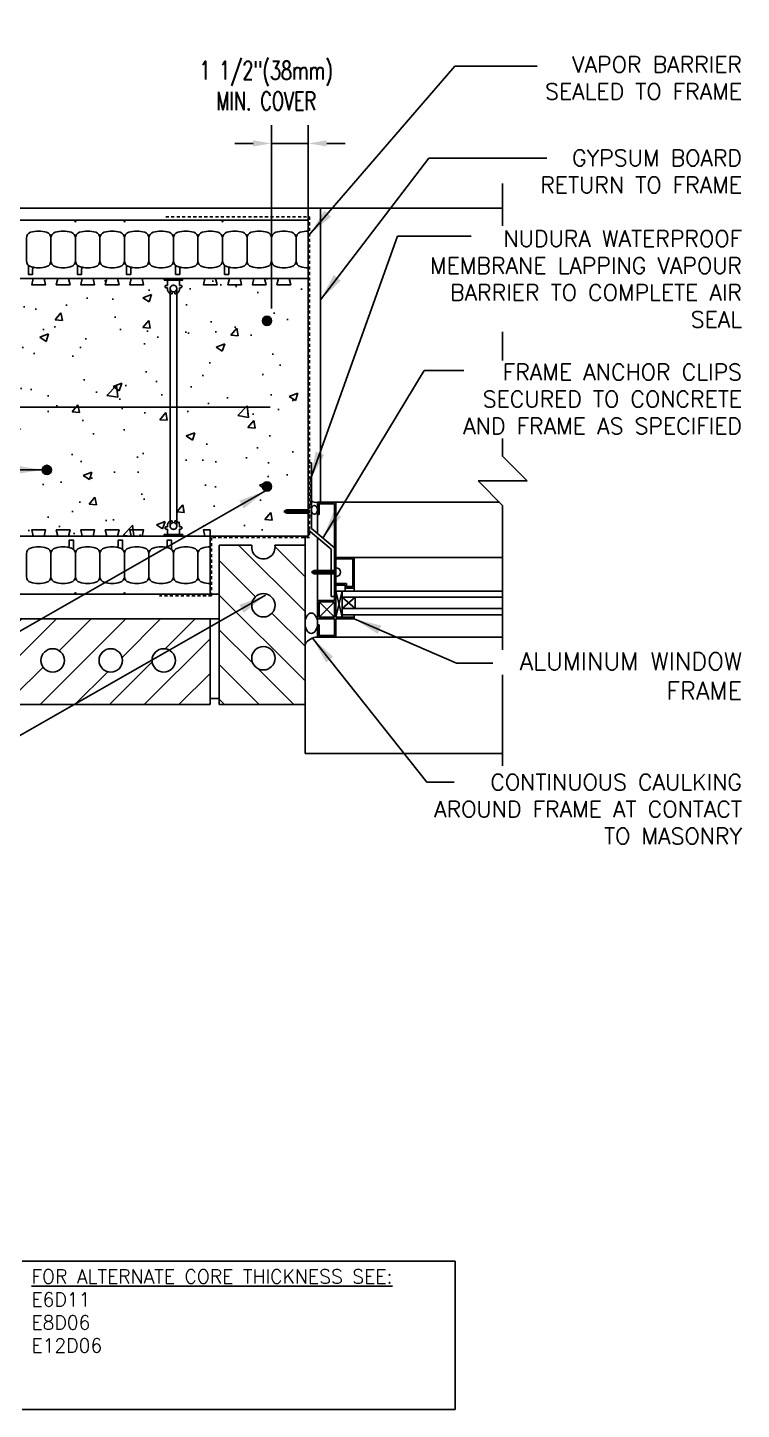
# Model space of a CAD drawing. Header units: inches. Extents: x 2870.9 to 2928.1, y 416 to 472.3.
# Drawn here: x 2899 to 2928.1, y 416 to 472.3 of the extents above; entities that cross this region are included whole.
import ezdxf

# ---------------------------------------------------------------- set-up
doc = ezdxf.new("R2010")
doc.units = ezdxf.units.IN
doc.header["$LTSCALE"] = 0.5
doc.header["$MEASUREMENT"] = 0
doc.linetypes.add('DASHED2', pattern=[0.375, 0.25, -0.125])
doc.layers.get('0').update_dxf_attribs({"linetype": 'CONTINUOUS'})
doc.layers.get('Defpoints').update_dxf_attribs({"linetype": 'CONTINUOUS'})
for name, color, linetype in [('HATCH', 12, 'CONTINUOUS'), ('LINE18', 9, 'CONTINUOUS'), ('line25', 2, 'CONTINUOUS'), ('LINE50', 5, 'CONTINUOUS'), ('LINE65', 3, 'CONTINUOUS'), ('LINE9', 9, 'CONTINUOUS'), ('TEXT', 4, 'CONTINUOUS')]:
    doc.layers.add(name, color=color, linetype=linetype)
doc.styles.add('DIM', font='romans.shx', dxfattribs={"width": 0.7})
doc.styles.get("Standard").update_dxf_attribs({"font": 'romans.shx'})
doc.dimstyles.new('ext_12', dxfattribs={"dimscale": 12, "dimtxt": 0.09375, "dimasz": 0.09375, "dimexe": 0.09375, "dimexo": 0.0625, "dimgap": 0.0625, "dimtad": 1, "dimdec": 1, "dimzin": 3, "dimdsep": 46, "dimlunit": 4, "dimtxsty": 'DIM', "dimcen": 0.09, "dimdle": 0.09375, "dimclrt": 4, "dimadec": 0, "dimazin": 0, "dimtfac": 1, "dimtdec": 1, "dimtmove": 2, "dimatfit": 3, "dimfxl": 0, "dimfrac": 2, "dimtolj": 1, "dimtzin": 0, "dimarcsym": 0})
doc.dimstyles.new('ext_8', dxfattribs={"dimscale": 8, "dimtxt": 0.09375, "dimasz": 0.09375, "dimexe": 0.09375, "dimexo": 0.0625, "dimgap": 0.0625, "dimtad": 1, "dimdec": 6, "dimzin": 3, "dimdsep": 46, "dimlunit": 4, "dimtxsty": 'DIM', "dimcen": 0.09, "dimdle": 0.09375, "dimclrt": 4, "dimadec": 0, "dimazin": 0, "dimtfac": 1, "dimtdec": 6, "dimtmove": 2, "dimatfit": 3, "dimfxl": 0, "dimfrac": 2, "dimtolj": 1, "dimtzin": 0, "dimarcsym": 0})

# ---------------------------------------------------------------- blocks, each defined once
blk = doc.blocks.new('Connector')
blk.add_point((0.271, 0))
at = {"layer": 'LINE9'}
for p, q in [((0, 0.375), (0, -0.375)), ((0.062, -0.375), (0.062, 0.375)), ((0.281, 0.25), (0.062, 0.25))]:
    blk.add_line(p, q, dxfattribs=at)
for points, weights in [([(0.007, 0.375), (0.004, 0.375), (0, 0.375)], [1, 0.972587069138, 0.950305488115]), ([(0.327, 0.343), (0.308, 0.343), (0.281, 0.317), (0.281, 0.297)], [1, 0.85355339, 0.85355339, 1]), ([(0.328, 0.343), (0.327, 0.343), (0.327, 0.343)], [1, 0.70710678, 1]), ([(0.375, 0.297), (0.375, 0.317), (0.348, 0.343), (0.329, 0.343)], [1, 0.85355339, 0.85355339, 1]), ([(0.406, 0.25), (0.546, 0.25), (0.619, 0.131)], [0.958404415409, 0.794674173519, 0.864651571113]), ([(0.619, 0.052), (0.612, 0.049), (0.604, 0.049)], [0.83615024178, 0.892081430621, 1]), ([(0, -0.375), (0.004, -0.375), (0.007, -0.375)], [0.950305488115, 0.972587069138, 1]), ([(0.281, -0.297), (0.281, -0.317), (0.308, -0.343), (0.327, -0.343)], [1, 0.85355339, 0.85355339, 1]), ([(0.327, -0.343), (0.281, -0.343), (0.281, -0.297)], [1, 0.70710678, 1]), ([(0.329, -0.343), (0.348, -0.343), (0.375, -0.317), (0.375, -0.297)], [1, 0.85355339, 0.85355339, 1]), ([(0.375, -0.297), (0.375, -0.343), (0.329, -0.343)], [1, 0.70710678, 1]), ([(0.619, -0.131), (0.546, -0.25), (0.406, -0.25)], [0.864651574428, 0.794674169686, 0.958404415195]), ([(0.604, -0.049), (0.612, -0.049), (0.619, -0.052)], [1, 0.89208144177, 0.836150253337])]:
    blk.add_rational_spline(points, weights, degree=2, dxfattribs=at)
for points, degree in [([(0, 0.375), (0.002, 0.375), (0.005, 0.375), (0.007, 0.375)], 3), ([(0.007, 0.375), (0.021, 0.375), (0.051, 0.375), (0.062, 0.375), (0.062, 0.375)], 3), ([(0.281, 0.25), (0.281, 0.297)], 1), ([(0.327, 0.343), (0.327, 0.343), (0.328, 0.343), (0.328, 0.343)], 3), ([(0.328, 0.343), (0.329, 0.343), (0.329, 0.343), (0.329, 0.343)], 3), ([(0.375, 0.25), (0.375, 0.297)], 1), ([(0.406, 0.25), (0.375, 0.25)], 1), ([(0.604, 0.049), (0.532, 0.049)], 1), ([(0.604, 0.049), (0.609, 0.049), (0.614, 0.05), (0.619, 0.052)], 3), ([(0.619, 0.131), (0.619, 0.052)], 1), ([(0.007, -0.375), (0.005, -0.375), (0.002, -0.375), (0, -0.375)], 3), ([(0.062, -0.375), (0.062, -0.375), (0.051, -0.375), (0.021, -0.375), (0.007, -0.375)], 3), ([(0.062, -0.25), (0.281, -0.25)], 1), ([(0.281, -0.297), (0.281, -0.25)], 1), ([(0.281, -0.25), (0.281, -0.297)], 1), ([(0.328, -0.343), (0.328, -0.343), (0.327, -0.343), (0.327, -0.343)], 3), ([(0.329, -0.343), (0.329, -0.343), (0.329, -0.343), (0.328, -0.343)], 3), ([(0.375, -0.25), (0.375, -0.297)], 1), ([(0.375, -0.297), (0.375, -0.25)], 1), ([(0.406, -0.25), (0.375, -0.25)], 1), ([(0.532, -0.049), (0.604, -0.049)], 1), ([(0.604, -0.049), (0.58, -0.049), (0.556, -0.049), (0.532, -0.049)], 3), ([(0.619, -0.052), (0.614, -0.05), (0.609, -0.049), (0.604, -0.049)], 3), ([(0.619, -0.052), (0.619, -0.131)], 1)]:
    blk.add_open_spline(points, degree=degree, dxfattribs=at)
for points, weights, knots in [([(0.062, 0.375), (0.062, 0.375), (0.046, 0.375), (0.03, 0.375), (0.007, 0.375)], [0.868718858569, 0.861102746415, 1, 0.861102734288, 0.868718859898], [0, 0, 0, 0.5, 0.5, 1, 1, 1]), ([(0.532, 0.049), (0.472, 0.203), (0.333, 0.113), (0.157, 0), (0.333, -0.113), (0.472, -0.203), (0.532, -0.049)], [0.899508922286, 0.599718215298, 1, 0.54226024, 1, 0.599718224335, 0.899508908749], [0, 0, 0, 0.318112, 0.318112, 0.681888, 0.681888, 1, 1, 1]), ([(0.007, -0.375), (0.03, -0.375), (0.046, -0.375), (0.062, -0.375), (0.062, -0.375)], [0.868718859319, 0.861102739573, 1, 0.861102742958, 0.868718858948], [0, 0, 0, 0.5, 0.5, 1, 1, 1])]:
    blk.add_rational_spline(points, weights, degree=2, knots=knots, dxfattribs=at)
for points in [[(0.406, 0.25), (0.406, 0.25), (0.406, 0.25), (0.406, 0.25), (0.406, 0.25), (0.406, 0.25), (0.406, 0.25)], [(0.406, 0.25), (0.406, 0.25), (0.406, 0.25), (0.406, 0.25), (0.406, 0.25), (0.406, 0.25), (0.406, 0.25)], [(0.406, 0.25), (0.406, 0.25), (0.406, 0.25), (0.406, 0.25), (0.406, 0.25), (0.406, 0.25), (0.406, 0.25)], [(0.406, 0.25), (0.406, 0.25), (0.406, 0.25), (0.406, 0.25), (0.406, 0.25), (0.406, 0.25), (0.406, 0.25)], [(0.406, 0.25), (0.406, 0.25), (0.406, 0.25), (0.406, 0.25), (0.406, 0.25), (0.406, 0.25), (0.406, 0.25)], [(0.406, 0.25), (0.406, 0.25), (0.406, 0.25), (0.406, 0.25), (0.406, 0.25), (0.406, 0.25), (0.406, 0.25)], [(0.406, 0.25), (0.406, 0.25), (0.406, 0.25), (0.406, 0.25), (0.406, 0.25), (0.406, 0.25), (0.406, 0.25)], [(0.406, 0.25), (0.406, 0.25), (0.406, 0.25), (0.406, 0.25), (0.406, 0.25), (0.406, 0.25), (0.406, 0.25)], [(0.406, 0.25), (0.406, 0.25), (0.406, 0.25), (0.406, 0.25), (0.406, 0.25), (0.406, 0.25), (0.406, 0.25)], [(0.406, 0.25), (0.406, 0.25), (0.406, 0.25), (0.406, 0.25), (0.406, 0.25), (0.406, 0.25), (0.406, 0.25)], [(0.406, 0.25), (0.406, 0.25), (0.406, 0.25), (0.406, 0.25), (0.406, 0.25), (0.406, 0.25), (0.406, 0.25)], [(0.406, 0.25), (0.406, 0.25), (0.406, 0.25), (0.406, 0.25), (0.406, 0.25), (0.406, 0.25), (0.406, 0.25)], [(0.406, 0.25), (0.406, 0.25), (0.406, 0.25), (0.406, 0.25), (0.406, 0.25), (0.406, 0.25), (0.406, 0.25)], [(0.406, 0.25), (0.406, 0.25), (0.406, 0.25), (0.406, 0.25), (0.406, 0.25), (0.406, 0.25), (0.406, 0.25)], [(0.406, 0.25), (0.406, 0.25), (0.406, 0.25), (0.406, 0.25), (0.406, 0.25), (0.406, 0.25), (0.406, 0.25)], [(0.406, 0.25), (0.406, 0.25), (0.406, 0.25), (0.406, 0.25), (0.406, 0.25), (0.406, 0.25), (0.406, 0.25)], [(0.406, 0.25), (0.406, 0.25), (0.406, 0.25), (0.406, 0.25), (0.406, 0.25), (0.406, 0.25), (0.406, 0.25)], [(0.406, 0.25), (0.406, 0.25), (0.406, 0.25), (0.406, 0.25), (0.406, 0.25), (0.406, 0.25), (0.406, 0.25)], [(0.406, 0.25), (0.406, 0.25), (0.406, 0.25), (0.406, 0.25), (0.406, 0.25), (0.406, 0.25), (0.406, 0.25)], [(0.406, 0.25), (0.406, 0.25), (0.406, 0.25), (0.406, 0.25), (0.406, 0.25), (0.406, 0.25), (0.406, 0.25)], [(0.406, 0.25), (0.406, 0.25), (0.406, 0.25), (0.406, 0.25), (0.406, 0.25), (0.406, 0.25), (0.406, 0.25)], [(0.406, 0.25), (0.406, 0.25), (0.406, 0.25), (0.406, 0.25), (0.406, 0.25), (0.406, 0.25), (0.406, 0.25)], [(0.406, 0.25), (0.406, 0.25), (0.406, 0.25), (0.406, 0.25), (0.406, 0.25), (0.406, 0.25), (0.406, 0.25)], [(0.406, 0.25), (0.406, 0.25), (0.406, 0.25), (0.406, 0.25), (0.406, 0.25), (0.406, 0.25), (0.406, 0.25)], [(0.532, 0.049), (0.532, 0.049), (0.532, 0.049), (0.532, 0.049), (0.532, 0.049), (0.532, 0.049), (0.532, 0.049)], [(0.532, 0.049), (0.532, 0.049), (0.532, 0.049), (0.532, 0.049), (0.532, 0.049), (0.532, 0.049), (0.532, 0.049)], [(0.532, 0.049), (0.532, 0.049), (0.532, 0.049), (0.532, 0.049), (0.532, 0.049), (0.532, 0.049), (0.532, 0.049)], [(0.532, 0.049), (0.532, 0.049), (0.532, 0.049), (0.532, 0.049), (0.532, 0.049), (0.532, 0.049), (0.532, 0.049)], [(0.532, 0.049), (0.532, 0.049), (0.532, 0.049), (0.532, 0.049), (0.532, 0.049), (0.532, 0.049), (0.532, 0.049)], [(0.532, 0.049), (0.532, 0.049), (0.532, 0.049), (0.532, 0.049), (0.532, 0.049), (0.532, 0.049), (0.532, 0.049)], [(0.532, 0.049), (0.532, 0.049), (0.532, 0.049), (0.532, 0.049), (0.532, 0.049), (0.532, 0.049), (0.532, 0.049)], [(0.532, 0.049), (0.532, 0.049), (0.532, 0.049), (0.532, 0.049), (0.532, 0.049), (0.532, 0.049), (0.532, 0.049)], [(0.532, 0.049), (0.532, 0.049), (0.532, 0.049), (0.532, 0.049), (0.532, 0.049), (0.532, 0.049), (0.532, 0.049)], [(0.532, 0.049), (0.532, 0.049), (0.532, 0.049), (0.532, 0.049), (0.532, 0.049), (0.532, 0.049), (0.532, 0.049)], [(0.604, 0.049), (0.604, 0.049), (0.604, 0.049), (0.604, 0.049), (0.604, 0.049), (0.604, 0.049), (0.604, 0.049)], [(0.604, 0.049), (0.604, 0.049), (0.604, 0.049), (0.604, 0.049), (0.604, 0.049), (0.604, 0.049), (0.604, 0.049)], [(0.604, 0.049), (0.604, 0.049), (0.604, 0.049), (0.604, 0.049), (0.604, 0.049), (0.604, 0.049), (0.604, 0.049)], [(0.604, 0.049), (0.604, 0.049), (0.604, 0.049), (0.604, 0.049), (0.604, 0.049), (0.604, 0.049), (0.604, 0.049)], [(0.619, 0.131), (0.619, 0.131), (0.619, 0.131), (0.619, 0.131), (0.619, 0.131), (0.619, 0.131), (0.619, 0.131)], [(0.619, 0.131), (0.619, 0.131), (0.619, 0.131), (0.619, 0.131), (0.619, 0.131), (0.619, 0.131), (0.619, 0.131)], [(0.619, 0.131), (0.619, 0.131), (0.619, 0.131), (0.619, 0.131), (0.619, 0.131), (0.619, 0.131), (0.619, 0.131)], [(0.619, 0.131), (0.619, 0.131), (0.619, 0.131), (0.619, 0.131), (0.619, 0.131), (0.619, 0.131), (0.619, 0.131)], [(0.406, -0.25), (0.406, -0.25), (0.406, -0.25), (0.406, -0.25), (0.406, -0.25), (0.406, -0.25), (0.406, -0.25)], [(0.406, -0.25), (0.406, -0.25), (0.406, -0.25), (0.406, -0.25), (0.406, -0.25), (0.406, -0.25), (0.406, -0.25)], [(0.406, -0.25), (0.406, -0.25), (0.406, -0.25), (0.406, -0.25), (0.406, -0.25), (0.406, -0.25), (0.406, -0.25)], [(0.406, -0.25), (0.406, -0.25), (0.406, -0.25), (0.406, -0.25), (0.406, -0.25), (0.406, -0.25), (0.406, -0.25)], [(0.406, -0.25), (0.406, -0.25), (0.406, -0.25), (0.406, -0.25), (0.406, -0.25), (0.406, -0.25), (0.406, -0.25)], [(0.406, -0.25), (0.406, -0.25), (0.406, -0.25), (0.406, -0.25), (0.406, -0.25), (0.406, -0.25), (0.406, -0.25)], [(0.406, -0.25), (0.406, -0.25), (0.406, -0.25), (0.406, -0.25), (0.406, -0.25), (0.406, -0.25), (0.406, -0.25)], [(0.406, -0.25), (0.406, -0.25), (0.406, -0.25), (0.406, -0.25), (0.406, -0.25), (0.406, -0.25), (0.406, -0.25)], [(0.406, -0.25), (0.406, -0.25), (0.406, -0.25), (0.406, -0.25), (0.406, -0.25), (0.406, -0.25), (0.406, -0.25)], [(0.406, -0.25), (0.406, -0.25), (0.406, -0.25), (0.406, -0.25), (0.406, -0.25), (0.406, -0.25), (0.406, -0.25)], [(0.406, -0.25), (0.406, -0.25), (0.406, -0.25), (0.406, -0.25), (0.406, -0.25), (0.406, -0.25), (0.406, -0.25)], [(0.532, -0.049), (0.532, -0.049), (0.532, -0.049), (0.532, -0.049), (0.532, -0.049), (0.532, -0.049), (0.532, -0.049)], [(0.532, -0.049), (0.532, -0.049), (0.532, -0.049), (0.532, -0.049), (0.532, -0.049), (0.532, -0.049), (0.532, -0.049)], [(0.532, -0.049), (0.532, -0.049), (0.532, -0.049), (0.532, -0.049), (0.532, -0.049), (0.532, -0.049), (0.532, -0.049)], [(0.532, -0.049), (0.532, -0.049), (0.532, -0.049), (0.532, -0.049), (0.532, -0.049), (0.532, -0.049), (0.532, -0.049)], [(0.604, -0.049), (0.604, -0.049), (0.604, -0.049), (0.604, -0.049), (0.604, -0.049), (0.604, -0.049), (0.604, -0.049)], [(0.604, -0.049), (0.604, -0.049), (0.604, -0.049), (0.604, -0.049), (0.604, -0.049), (0.604, -0.049), (0.604, -0.049)], [(0.604, -0.049), (0.604, -0.049), (0.604, -0.049), (0.604, -0.049), (0.604, -0.049), (0.604, -0.049), (0.604, -0.049)], [(0.604, -0.049), (0.604, -0.049), (0.604, -0.049), (0.604, -0.049), (0.604, -0.049), (0.604, -0.049), (0.604, -0.049)], [(0.604, -0.049), (0.604, -0.049), (0.604, -0.049), (0.604, -0.049), (0.604, -0.049), (0.604, -0.049), (0.604, -0.049)], [(0.604, -0.049), (0.604, -0.049), (0.604, -0.049), (0.604, -0.049), (0.604, -0.049), (0.604, -0.049), (0.604, -0.049)], [(0.604, -0.049), (0.604, -0.049), (0.604, -0.049), (0.604, -0.049), (0.604, -0.049), (0.604, -0.049), (0.604, -0.049)], [(0.604, -0.049), (0.604, -0.049), (0.604, -0.049), (0.604, -0.049), (0.604, -0.049), (0.604, -0.049), (0.604, -0.049)], [(0.619, -0.131), (0.619, -0.131), (0.619, -0.131), (0.619, -0.131), (0.619, -0.131), (0.619, -0.131), (0.619, -0.131)], [(0.619, -0.131), (0.619, -0.131), (0.619, -0.131), (0.619, -0.131), (0.619, -0.131), (0.619, -0.131), (0.619, -0.131)], [(0.619, -0.131), (0.619, -0.131), (0.619, -0.131), (0.619, -0.131), (0.619, -0.131), (0.619, -0.131), (0.619, -0.131)], [(0.619, -0.131), (0.619, -0.131), (0.619, -0.131), (0.619, -0.131), (0.619, -0.131), (0.619, -0.131), (0.619, -0.131)]]:
    blk.add_open_spline(points, degree=3, knots=[0, 0, 0, 0, 1, 1, 1, 1, 1, 1, 1], dxfattribs=at)
blk = doc.blocks.new('*D3')
at = {"layer": 'Defpoints', "color": 0}
for p in [(2910.45, 467.62), (2910.45, 462.108), (2908.95, 460.386)]:
    blk.add_point(p, dxfattribs=at)
at = {"layer": 'TEXT', "color": 0, "lineweight": -2}
for p, q in [((2908.95, 460.886), (2908.95, 468.37)), ((2910.45, 462.608), (2910.45, 468.37)), ((2908.2, 467.62), (2907.45, 467.62)), ((2908.95, 467.62), (2910.45, 467.62)), ((2911.2, 467.62), (2911.95, 467.62))]:
    blk.add_line(p, q, dxfattribs=at)
at = {"layer": 'TEXT', "color": 0}
for points in [[(2908.2, 467.745), (2908.2, 467.495), (2908.95, 467.62)], [(2911.2, 467.745), (2911.2, 467.495), (2910.45, 467.62)]]:
    blk.add_solid(points, dxfattribs=at)
at = {"layer": 'TEXT', "color": 4, "insert": (2908.729, 469.971), "char_height": 0.75, "attachment_point": 5, "style": 'DIM'}
blk.add_mtext('\\A1;1 1/2"(38mm)\\PMIN. COVER', dxfattribs=at)

msp = doc.modelspace()

# ---------------------------------------------------------------- hatches: boundary and pattern name
at = {"layer": 'HATCH'}
h = msp.add_hatch(dxfattribs=at)
h.set_pattern_fill('AR-CONC', color=256, scale=0.5)
h.set_pattern_definition([(50, (0, 0), (3.586301, -0.3137607), [0.375, -4.125]), (355, (0, 0), (-0.6937567, 3.7609607), [0.3, -3.3]), (100.45144, (0.299, -0.026), (2.8925442, 3.4472), [0.318701, -3.5057106]), (46.1842, (0, 1), (5.3362067, -0.8275964), [0.5625, -6.1875]), (96.63564, (0.4447, 0.931), (4.67331, 4.870593), [0.478052, -5.258569]), (351.18416, (0, 1), (4.67331, 4.870593), [0.45, -4.95]), (21, (0.5, 0.75), (2.9845353, -2.0130945), [0.375, -4.125]), (326, (0.5, 0.75), (1.2165767, 3.62575), [0.3, -3.3]), (71.45144, (0.7487, 0.5822), (4.201112, 1.6126558), [0.318701, -3.5057106]), (37.5, (0, 0), (0.0607993, 1.66446927), [0, -3.26, 0, -3.35, 0, -3.3125]), (7.5, (0, 0), (1.3153477, 1.9720586), [0, -1.91, 0, -3.185, 0, -1.2625]), (327.5, (-1.115, 0), (2.6691122, -0.11277436), [0, -1.25, 0, -3.9, 0, -5.175]), (317.5, (-1.615, 0), (2.9159308, 0.500525), [0, -1.625, 0, -2.59, 0, -3.675])])
h.paths.add_polyline_path([(2889.3251073, 462.1076087), (2896.5751088, 462.1076087), (2896.8094383, 461.5132028), (2896.8094383, 452.2202318), (2896.5751088, 451.6076138), (2889.3251073, 451.6076138), (2889.0906883, 452.2202926), (2889.0906883, 454.8575761), (2889.3276461, 454.8575761), (2889.0906883, 455.0945339), (2889.0906883, 461.4949298)])
h.paths.add_polyline_path([(2897.3251073, 462.1076087), (2904.5751088, 462.1076087), (2904.8094383, 461.5132028), (2904.8094383, 452.2202318), (2904.5751088, 451.6076138), (2897.3251073, 451.6076138), (2897.0906883, 452.2202926), (2897.0906883, 454.8575761), (2897.0906883, 455.0945339), (2897.0906883, 461.4949298)])
h.paths.add_polyline_path([(2905.3251073, 462.1076087), (2910.450108, 462.1076087), (2910.450108, 451.6075761), (2905.3251073, 451.6075761), (2905.0906883, 452.2202926), (2905.0906883, 461.4949298)])
h = msp.add_hatch(dxfattribs=at)
h.set_pattern_fill('ANSI31', color=256, scale=8, angle=90, style=0)
h.set_pattern_definition([(135, (3354.0025, -2444.582), (-0.70710678, -0.70710678), [])])
edge = h.paths.add_edge_path()
edge.add_arc((2908.6177463, 448.7818689), 0.4765505, 0, 360)
edge = h.paths.add_edge_path()
edge.add_arc((2908.6177463, 446.6219049), 0.4765505, 0, 360)
edge = h.paths.add_edge_path()
edge.add_arc((2908.6177463, 451.1509782), 0.4765505, 170.14088549, 369.85911451)
edge.add_line((2909.087259, 451.2325761), (2910.3161175, 451.2325761))
edge.add_line((2910.3161175, 451.2325761), (2910.3161175, 444.7325761))
edge.add_line((2910.3161175, 444.7325761), (2906.8161175, 444.7325761))
edge.add_line((2906.8161175, 444.7325761), (2906.8161175, 451.2325761))
edge.add_line((2906.8161175, 451.2325761), (2908.1482336, 451.2325761))
h = msp.add_hatch(dxfattribs=at)
h.set_pattern_fill('ANSI31', color=256, scale=8, style=0)
h.set_pattern_definition([(45, (2896.3692, 447.2457), (-0.70711, 0.70711), [])])
h.paths.add_polyline_path([(2889.6911175, 448.2325761), (2888.3276461, 448.2325761), (2888.3276461, 444.7325761), (2889.6911175, 444.7325761)])
edge = h.paths.add_edge_path()
edge.add_arc((2904.5517888, 446.5342049), 0.4765505, 0, 360)
edge = h.paths.add_edge_path()
edge.add_arc((2902.3918248, 446.5342049), 0.4765505, 0, 360)
edge = h.paths.add_edge_path()
edge.add_arc((2900.0227154, 446.5342049), 0.4765505, 0, 360)
h.paths.add_polyline_path([(2906.4411175, 448.2325761), (2898.4411175, 448.2325761), (2898.4411175, 444.7325761), (2906.4411175, 444.7325761)])
edge = h.paths.add_edge_path()
edge.add_arc((2891.6477154, 446.5342049), 0.4765505, 0, 360)
edge = h.paths.add_edge_path()
edge.add_arc((2894.0168248, 446.5342049), 0.4765505, 0, 360)
edge = h.paths.add_edge_path()
edge.add_arc((2896.1767888, 446.5342049), 0.4765505, 0, 360)
h.paths.add_polyline_path([(2898.0661175, 448.2325761), (2890.0661175, 448.2325761), (2890.0661175, 444.7325761), (2898.0661175, 444.7325761)])
at = {"layer": 'LINE65'}
for points in [[(2908.950108, 460.3863124, 1), (2908.575108, 460.3863124, 1)], [(2899.9720393, 454.3027795, 1), (2899.5970393, 454.3027795, 1)], [(2908.950108, 453.6250036, 1), (2908.575108, 453.6250036, 1)]]:
    msp.add_hatch(color=256, dxfattribs=at).paths.add_polyline_path(points)

# ---------------------------------------------------------------- linework, layer by layer
msp.add_circle((2904.9500633, 452.0136112), 0.140625)
at = {"layer": 'HATCH', "color": 6, "linetype": 'DASHED2'}
for p, q in [((2904.6331199, 464.6271299), (2910.5032191, 464.6271299)), ((2910.5032191, 464.6271299), (2910.5032191, 453.0125596)), ((2910.5449448, 452.926582), (2910.5449448, 453.9211121)), ((2910.5032191, 452.895332), (2910.5032191, 451.5450761)), ((2910.5293198, 452.910957), (2910.5188441, 452.910957)), ((2910.5032191, 451.5450761), (2906.5036175, 451.5450761)), ((2906.5036175, 451.5450761), (2906.5036175, 449.1700761)), ((2906.5036175, 449.1700761), (2904.3786175, 449.1700761))]:
    msp.add_line(p, q, dxfattribs=at)
at = {"layer": 'HATCH'}
for p, q in [((2903.3071082, 461.8587802), (2903.3071082, 461.8587802)), ((2903.3096463, 461.8561048), (2903.3096463, 461.8561048)), ((2910.450108, 452.6075761), (2909.450108, 452.6075761)), ((2911.5751224, 450.1326632), (2910.5751224, 450.1326632))]:
    msp.add_line(p, q, dxfattribs=at)
at = {"layer": 'HATCH', "color": 6, "linetype": 'DASHED2'}
for centre, start, end in [((2910.5188441, 452.895332), 90, 180), ((2910.5293198, 452.926582), 270, 0)]:
    msp.add_arc(centre, 0.015625, start, end, dxfattribs=at)
at = {"layer": 'HATCH'}
msp.add_arc((2910.8302737, 446.8790096), 0.6035859, 90.49036347, 148.41193784, dxfattribs=at)
at = {"layer": 'HATCH', "extrusion": (0, 0, -1)}
msp.add_ellipse((2910.5706164, 448.0499332), major_axis=(0, 0.4144536), ratio=0.6140413481, start_param=-1.5707963268, end_param=4.7123889804, dxfattribs=at)
at = {"layer": 'LINE18'}
for p, q in [((2910.450108, 451.8575761), (2910.450108, 454.5927173)), ((2910.575108, 454.5927173), (2910.450108, 454.5927173)), ((2910.575108, 451.9156254), (2910.575108, 454.5927173)), ((2909.450108, 452.6075761), (2909.5696167, 452.6700761)), ((2909.450108, 452.6075761), (2909.5696167, 452.5450761)), ((2910.450108, 452.6700761), (2909.5696167, 452.6700761)), ((2910.450108, 452.5450761), (2909.5696167, 452.5450761)), ((2910.450108, 452.6887942), (2910.575108, 452.8137942)), ((2910.450108, 452.526358), (2910.575108, 452.401358)), ((2910.8876221, 452.4825626), (2910.825108, 452.4825626)), ((2911.3876438, 451.0658516), (2910.450108, 451.8575761)), ((2911.5126438, 451.1239009), (2910.575108, 451.9156254)), ((2911.3876438, 450.1951632), (2911.3876438, 451.0658516)), ((2911.5126438, 450.1951632), (2911.5126438, 451.1239009)), ((2910.5751224, 450.1326632), (2910.6946311, 450.1951632)), ((2910.5751224, 450.1326632), (2910.6946311, 450.0701632)), ((2911.5751224, 450.1951632), (2910.6946311, 450.1951632)), ((2911.5751224, 450.0701632), (2910.6946311, 450.0701632)), ((2911.3876438, 449.1414255), (2911.3876438, 450.0701632)), ((2911.5126438, 449.1414255), (2911.5126438, 450.0701632)), ((2911.5126438, 449.1414255), (2911.3876438, 449.1414255)), ((2910.8876221, 447.9826114), (2910.825108, 447.9826114))]:
    msp.add_line(p, q, dxfattribs=at)
at = {"layer": 'LINE18', "flags": 128}
for points in [[(2910.950108, 452.9825979), (2910.950108, 464.9825761), (2888.3276461, 464.9825761)], [(2910.825108, 452.4825626), (2910.825108, 452.9825979), (2911.5751224, 452.9825979)], [(2910.825108, 451.7045069), (2910.825108, 452.5205107)], [(2910.8876221, 452.4825626), (2910.8876221, 452.9201224), (2911.5125698, 452.9201224)], [(2911.5125698, 452.9201224), (2911.5126232, 450.1951632)], [(2911.5751224, 452.9825979), (2911.5751224, 448.7597177)], [(2910.825108, 450.1951632), (2910.825108, 451.5408984)], [(2911.5751224, 450.7325548), (2912.3250982, 450.7325548), (2912.3250982, 449.4825823), (2911.950091, 449.4825823), (2911.950091, 449.6075332)], [(2911.5751224, 450.6700793), (2912.2626999, 450.6700793), (2912.2625842, 449.5450578), (2912.0125279, 449.5450578), (2912.0126436, 449.6700087)], [(2910.825108, 448.2326097), (2910.825108, 450.0701632)], [(2911.5126256, 450.0701632), (2911.5126469, 448.9823156)], [(2912.0126436, 449.6700087), (2911.5751224, 449.6700087)], [(2911.5751224, 449.6075332), (2911.950091, 449.6075332)], [(2911.8251401, 449.3576313), (2911.5751224, 449.3576313)], [(2911.8251401, 449.3576313), (2918.3766856, 449.3576313)], [(2911.8251401, 449.1077293), (2911.8251401, 449.3576313)], [(2911.950091, 449.4825823), (2911.950091, 449.3576313)], [(2912.3250982, 449.4825823), (2912.3250982, 449.3576313)], [(2911.5126469, 448.9823156), (2910.825108, 448.9823156)], [(2910.825108, 448.9823156), (2910.825108, 448.9198401)], [(2910.825108, 448.7597177), (2910.825108, 448.9198401)], [(2910.8876221, 448.7597177), (2910.825108, 448.7597177)], [(2911.5126084, 448.9198401), (2910.8876221, 448.9198401)], [(2910.8876221, 448.7597177), (2910.8876221, 448.9198401)], [(2910.8876221, 448.4552076), (2910.8876221, 448.7597177)], [(2911.5126084, 448.7597177), (2911.5126084, 448.9198401)], [(2911.5126084, 448.4552076), (2911.5126084, 448.7597177)], [(2911.5751224, 448.7597177), (2911.5126084, 448.7597177)], [(2911.5751224, 448.4552076), (2911.5751224, 448.7597177)], [(2911.8251401, 448.644948), (2912.3627763, 448.644948), (2912.3627763, 449.1077293), (2911.8251401, 449.1077293), (2911.8251401, 448.644948)], [(2911.8251401, 448.395046), (2911.8251401, 448.644948)], [(2910.825108, 448.4552076), (2910.825108, 448.2950852)], [(2910.8876221, 448.4552076), (2910.825108, 448.4552076)], [(2910.825108, 448.2326097), (2910.825108, 448.2950852)], [(2910.825108, 447.9826114), (2910.825108, 447.4825761), (2911.5751224, 447.4825761), (2911.5751224, 448.2326097), (2912.3250982, 448.2326097)], [(2910.825108, 448.2326097), (2911.5126084, 448.2326097)], [(2910.8876221, 448.4552076), (2910.8876221, 448.2950852)], [(2911.5126084, 448.2950852), (2910.8876221, 448.2950852)], [(2911.5126084, 448.2326097), (2911.5125312, 447.5450516)], [(2911.5126084, 448.4552076), (2911.5126084, 448.2950852)], [(2911.5751224, 448.4552076), (2911.5126084, 448.4552076)], [(2911.5751224, 448.4552076), (2911.5751224, 448.2950852)], [(2912.3250982, 448.2950852), (2911.5751224, 448.2950852)], [(2911.8251401, 448.395046), (2918.3766856, 448.395046)], [(2912.3250982, 448.2950852), (2911.8251401, 448.2950852), (2911.8251401, 448.395046), (2912.3250982, 448.395046), (2912.3250982, 448.2950852)], [(2912.3250982, 448.2326097), (2912.3250982, 448.2950852)], [(2910.8876221, 447.9826114), (2910.8876221, 447.5450516), (2911.5125312, 447.5450516)]]:
    msp.add_lwpolyline(points, dxfattribs=at)
at = {"layer": 'LINE18'}
for centre, radius, start, end in [((2910.762917, 453.2787669), 0.3026282, 231.64054665, 281.85895968), ((2911.5751224, 450.1326632), 0.1832614, 270, 90)]:
    msp.add_arc(centre, radius, start, end, dxfattribs=at)
at = {"layer": 'LINE18', "extrusion": (0, 0, -1)}
msp.add_ellipse((2910.700108, 452.6736335), major_axis=(0, -0.1817855), ratio=0.6876234221, start_param=-1.5707963268, end_param=4.7123889804, dxfattribs=at)
at = {"layer": 'line25', "color": 12}
for p, q in [((2910.950108, 464.9825761), (2918.3766856, 464.9825761)), ((2910.3161175, 444.7325761), (2910.3161175, 442.7325761)), ((2910.3161175, 442.7325761), (2918.3766856, 442.7325761))]:
    msp.add_line(p, q, dxfattribs=at)
at = {"layer": 'line25'}
for p, q in [((2910.450108, 464.4825761), (2910.450108, 451.6075761)), ((2910.450108, 462.1075761), (2888.3276461, 462.1075761)), ((2908.950108, 451.6075761), (2888.3276461, 451.6075761)), ((2906.4411175, 449.2325761), (2906.4411175, 451.8575761)), ((2910.450108, 451.6075761), (2908.950108, 451.6075761)), ((2906.8161175, 444.7325761), (2906.8161175, 451.2325761)), ((2908.1482336, 451.2325761), (2906.8161175, 451.2325761)), ((2910.3161175, 451.2325761), (2909.087259, 451.2325761)), ((2906.4411175, 449.2325761), (2906.8161175, 449.2325761)), ((2888.3276461, 448.2325761), (2906.8161175, 448.2325761)), ((2906.4411175, 448.2325761), (2906.4411175, 444.7325761)), ((2906.4411175, 444.7325761), (2898.4411175, 444.7325761)), ((2906.8161175, 444.9825761), (2906.4411175, 444.9825761)), ((2910.3161175, 444.7325761), (2906.8161175, 444.7325761))]:
    msp.add_line(p, q, dxfattribs=at)
for points in [[(2899.668942, 462.1075761), (2899.731274, 461.8575761), (2899.168942, 461.8575761), (2899.231274, 462.1075761)], [(2900.668942, 462.1075761), (2900.731274, 461.8575761), (2900.168942, 461.8575761), (2900.231274, 462.1075761)], [(2901.668942, 462.1075761), (2901.731274, 461.8575761), (2901.168942, 461.8575761), (2901.231274, 462.1075761)], [(2902.668942, 462.1075761), (2902.731274, 461.8575761), (2902.168942, 461.8575761), (2902.231274, 462.1075761)], [(2903.668942, 462.1075761), (2903.731274, 461.8575761), (2903.168942, 461.8575761), (2903.231274, 462.1075761)], [(2906.231274, 462.1075761), (2906.168942, 461.8575761), (2906.731274, 461.8575761), (2906.668942, 462.1075761)], [(2907.231274, 462.1075761), (2907.168942, 461.8575761), (2907.731274, 461.8575761), (2907.668942, 462.1075761)], [(2908.231274, 462.1075761), (2908.168942, 461.8575761), (2908.731274, 461.8575761), (2908.668942, 462.1075761)], [(2909.231274, 462.1075761), (2909.168942, 461.8575761), (2909.731274, 461.8575761), (2909.668942, 462.1075761)], [(2899.668942, 451.6075761), (2899.731274, 451.8575761), (2899.168942, 451.8575761), (2899.231274, 451.6075761)], [(2900.668942, 451.6075761), (2900.731274, 451.8575761), (2900.168942, 451.8575761), (2900.231274, 451.6075761)], [(2901.668942, 451.6075761), (2901.731274, 451.8575761), (2901.168942, 451.8575761), (2901.231274, 451.6075761)], [(2902.668942, 451.6075761), (2902.731274, 451.8575761), (2902.168942, 451.8575761), (2902.231274, 451.6075761)], [(2903.668942, 451.6075761), (2903.731274, 451.8575761), (2903.168942, 451.8575761), (2903.231274, 451.6075761)], [(2906.231274, 451.6075761), (2906.168942, 451.8575761), (2906.4411175, 451.8575761), (2906.4411175, 451.6075761)]]:
    msp.add_lwpolyline(points, close=True, dxfattribs=at)
at = {"layer": 'line25', "color": 12, "flags": 128}
for points in [[(2911.5751224, 452.9825979), (2918.2516638, 452.9825979)], [(2912.3250982, 450.7325548), (2918.3766856, 450.7325548)], [(2911.8251401, 448.2950852), (2911.5751224, 449.3576313)], [(2911.5751224, 448.2950852), (2911.8251401, 449.3576313)], [(2910.8876221, 448.2950852), (2911.5126084, 448.9198401)], [(2911.5126084, 448.2950852), (2910.8876221, 448.9198401)], [(2911.8251401, 449.1077293), (2918.3766856, 449.1077293)], [(2912.3627763, 448.644948), (2911.8251401, 449.1077293)], [(2911.8251401, 448.644948), (2912.3627763, 449.1077293)], [(2911.8251401, 448.644948), (2918.3766856, 448.644948)], [(2911.5751224, 447.4825761), (2918.3766856, 447.4825761)]]:
    msp.add_lwpolyline(points, dxfattribs=at)
at = {"layer": 'line25', "flags": 128}
msp.add_lwpolyline([(2910.3161175, 444.7325761), (2910.3161175, 451.6075761)], dxfattribs=at)
at = {"layer": 'line25'}
for centre in [(2908.6177463, 448.7818689), (2900.0227154, 446.5342049), (2902.3918248, 446.5342049), (2904.5517888, 446.5342049), (2908.6177463, 446.6219049)]:
    msp.add_circle(centre, 0.4765505, dxfattribs=at)
msp.add_arc((2908.6177463, 451.1509782), 0.4765505, 170.14088549, 9.85911451, dxfattribs=at)
at = {"layer": 'LINE50'}
for p, q in [((2888.3276461, 464.4825761), (2910.450108, 464.4825761)), ((2888.3276461, 449.2325761), (2906.4411175, 449.2325761))]:
    msp.add_line(p, q, dxfattribs=at)
at = {"layer": 'LINE65', "flags": 128}
msp.add_lwpolyline([(2888.3276461, 456.8576112), (2908.8942543, 456.8576112)], dxfattribs=at)
at = {"layer": 'LINE65'}
for centre in [(2908.762608, 460.3863124), (2899.7845393, 454.3027795), (2908.762608, 453.6250036)]:
    msp.add_circle(centre, 0.1875, dxfattribs=at)
at = {"layer": 'LINE9'}
for p, q in [((2918.3766856, 465.9825761), (2918.3766856, 464.2611684)), ((2910.450108, 464.4825761), (2910.450108, 464.9825761)), ((2904.8094383, 452.0136112), (2904.8094383, 461.7016112)), ((2905.0906883, 452.0136112), (2905.0906883, 461.7016112)), ((2918.3766856, 459.9297307), (2918.3766856, 458.767178)), ((2918.3766856, 455.5814965), (2918.3766856, 454.8575761)), ((2919.3766856, 453.8575761), (2918.3766856, 454.8575761)), ((2917.3766856, 453.8575761), (2918.3766856, 452.8575761)), ((2917.3766856, 453.8575761), (2919.3766856, 453.8575761)), ((2918.3766856, 452.8575761), (2918.3766856, 446.9718021)), ((2918.3766856, 445.940815), (2918.3766856, 442.2325761))]:
    msp.add_line(p, q, dxfattribs=at)
for points in [[(2900.918858, 464.4825761), (2900.950108, 464.4180913), (2900.981358, 464.4825761)], [(2902.918858, 464.4825761), (2902.950108, 464.4180913), (2902.981358, 464.4825761)], [(2906.918858, 464.4825761), (2906.950108, 464.4180913), (2906.981358, 464.4825761)], [(2900.918858, 449.2325761), (2900.950108, 449.2970609), (2900.981358, 449.2325761)], [(2902.918858, 449.2325761), (2902.950108, 449.2970609), (2902.981358, 449.2325761)]]:
    msp.add_lwpolyline(points, close=True, dxfattribs=at)
for points in [[(2899.7770311, 462.5966223, -0.1576707808), (2899.123185, 462.5966223, -0.3253046293), (2898.950108, 462.8344938), (2898.950108, 463.7556584, -0.3253046293), (2899.123185, 463.9935299, -0.1576707808), (2899.7770311, 463.9935299, -0.3253046293), (2899.950108, 463.7556584), (2899.950108, 462.8344938, -0.3253046293)], [(2900.7770311, 462.5966223, -0.1576707808), (2900.123185, 462.5966223, -0.3253046293), (2899.950108, 462.8344938), (2899.950108, 463.7556584, -0.3253046293), (2900.123185, 463.9935299, -0.1576707808), (2900.7770311, 463.9935299, -0.3253046293), (2900.950108, 463.7556584), (2900.950108, 462.8344938, -0.3253046293)], [(2901.7770311, 462.5966223, -0.1576707808), (2901.123185, 462.5966223, -0.3253046293), (2900.950108, 462.8344938), (2900.950108, 463.7556584, -0.3253046293), (2901.123185, 463.9935299, -0.1576707808), (2901.7770311, 463.9935299, -0.3253046293), (2901.950108, 463.7556584), (2901.950108, 462.8344938, -0.3253046293)], [(2902.7770311, 462.5966223, -0.1576707808), (2902.123185, 462.5966223, -0.3253046293), (2901.950108, 462.8344938), (2901.950108, 463.7556584, -0.3253046293), (2902.123185, 463.9935299, -0.1576707808), (2902.7770311, 463.9935299, -0.3253046293), (2902.950108, 463.7556584), (2902.950108, 462.8344938, -0.3253046293)], [(2903.7770311, 462.5966223, -0.1576707808), (2903.123185, 462.5966223, -0.3253046293), (2902.950108, 462.8344938), (2902.950108, 463.7556584, -0.3253046293), (2903.123185, 463.9935299, -0.1576707808), (2903.7770311, 463.9935299, -0.3253046293), (2903.950108, 463.7556584), (2903.950108, 462.8344938, -0.3253046293)], [(2904.7770311, 462.5966223, -0.1576707808), (2904.123185, 462.5966223, -0.3253046293), (2903.950108, 462.8344938), (2903.950108, 463.7556584, -0.3253046293), (2904.123185, 463.9935299, -0.1576707808), (2904.7770311, 463.9935299, -0.3253046293), (2904.950108, 463.7556584), (2904.950108, 462.8344938, -0.3253046293)], [(2905.7770311, 462.5966223, -0.1576707808), (2905.123185, 462.5966223, -0.3253046293), (2904.950108, 462.8344938), (2904.950108, 463.7556584, -0.3253046293), (2905.123185, 463.9935299, -0.1576707808), (2905.7770311, 463.9935299, -0.3253046293), (2905.950108, 463.7556584), (2905.950108, 462.8344938, -0.3253046293)], [(2906.7770311, 462.5966223, -0.1576707808), (2906.123185, 462.5966223, -0.3253046293), (2905.950108, 462.8344938), (2905.950108, 463.7556584, -0.3253046293), (2906.123185, 463.9935299, -0.1576707808), (2906.7770311, 463.9935299, -0.3253046293), (2906.950108, 463.7556584), (2906.950108, 462.8344938, -0.3253046293)], [(2907.7770311, 462.5966223, -0.1576707808), (2907.123185, 462.5966223, -0.3253046293), (2906.950108, 462.8344938), (2906.950108, 463.7556584, -0.3253046293), (2907.123185, 463.9935299, -0.1576707808), (2907.7770311, 463.9935299, -0.3253046293), (2907.950108, 463.7556584), (2907.950108, 462.8344938, -0.3253046293)], [(2908.7770311, 462.5966223, -0.1576707808), (2908.123185, 462.5966223, -0.3253046293), (2907.950108, 462.8344938), (2907.950108, 463.7556584, -0.3253046293), (2908.123185, 463.9935299, -0.1576707808), (2908.7770311, 463.9935299, -0.3253046293), (2908.950108, 463.7556584), (2908.950108, 462.8344938, -0.3253046293)], [(2909.7770311, 462.5966223, -0.1576707808), (2909.123185, 462.5966223, -0.3253046293), (2908.950108, 462.8344938), (2908.950108, 463.7556584, -0.3253046293), (2909.123185, 463.9935299, -0.1576707808), (2909.7770311, 463.9935299, -0.3253046293), (2909.950108, 463.7556584), (2909.950108, 462.8344938, -0.3253046293)], [(2899.123185, 462.5966223, 0.0372666955), (2899.2768804, 462.5592925, 0.463035607), (2899.2041905, 462.4976288), (2899.2041905, 462.2760304), (2899.0333588, 462.2760304), (2899.0333588, 462.6221238, 0.189002358), (2899.0167086, 462.6645978, 0.1284073578)], [(2901.123185, 462.5966223, 0.0372666955), (2901.2768804, 462.5592925, 0.463035607), (2901.2041905, 462.4976288), (2901.2041905, 462.2760304), (2901.0333588, 462.2760304), (2901.0333588, 462.6221238, 0.189002358), (2901.0167086, 462.6645978, 0.1284073578)], [(2903.123185, 462.5966223, 0.0372666955), (2903.2768804, 462.5592925, 0.463035607), (2903.2041905, 462.4976288), (2903.2041905, 462.2760304), (2903.0333588, 462.2760304), (2903.0333588, 462.6221238, 0.189002358), (2903.0167086, 462.6645978, 0.1284073578)], [(2905.123185, 462.5966223, 0.0372666955), (2905.2768804, 462.5592925, 0.463035607), (2905.2041905, 462.4976288), (2905.2041905, 462.2760304), (2905.0333588, 462.2760304), (2905.0333588, 462.6221238, 0.189002358), (2905.0167086, 462.6645978, 0.1284073578)], [(2907.123185, 462.5966223, 0.0372666955), (2907.2768804, 462.5592925, 0.463035607), (2907.2041905, 462.4976288), (2907.2041905, 462.2760304), (2907.0333588, 462.2760304), (2907.0333588, 462.6221238, 0.189002358), (2907.0167086, 462.6645978, 0.1284073578)], [(2900.7770311, 451.1185299, 0.0372666955), (2900.6233357, 451.1558596, 0.463035607), (2900.6960256, 451.2175234), (2900.6960256, 451.4391217), (2900.8668573, 451.4391217), (2900.8668573, 451.0930284, 0.189002358), (2900.8835074, 451.0505544, 0.1284073578)], [(2902.7770311, 451.1185299, 0.0372666955), (2902.6233357, 451.1558596, 0.463035607), (2902.6960256, 451.2175234), (2902.6960256, 451.4391217), (2902.8668573, 451.4391217), (2902.8668573, 451.0930284, 0.189002358), (2902.8835074, 451.0505544, 0.1284073578)], [(2904.7770311, 451.1185299, 0.0372666955), (2904.6233357, 451.1558596, 0.463035607), (2904.6960256, 451.2175234), (2904.6960256, 451.4391217), (2904.8668573, 451.4391217), (2904.8668573, 451.0930284, 0.189002358), (2904.8835074, 451.0505544, 0.1284073578)], [(2899.7770311, 451.1185299, 0.1576707808), (2899.123185, 451.1185299, 0.3253046293), (2898.950108, 450.8806584), (2898.950108, 449.9594938, 0.3253046293), (2899.123185, 449.7216223, 0.1576707808), (2899.7770311, 449.7216223, 0.3253046293), (2899.950108, 449.9594938), (2899.950108, 450.8806584, 0.3253046293)], [(2900.7770311, 451.1185299, 0.1576707808), (2900.123185, 451.1185299, 0.3253046293), (2899.950108, 450.8806584), (2899.950108, 449.9594938, 0.3253046293), (2900.123185, 449.7216223, 0.1576707808), (2900.7770311, 449.7216223, 0.3253046293), (2900.950108, 449.9594938), (2900.950108, 450.8806584, 0.3253046293)], [(2901.7770311, 451.1185299, 0.1576707808), (2901.123185, 451.1185299, 0.3253046293), (2900.950108, 450.8806584), (2900.950108, 449.9594938, 0.3253046293), (2901.123185, 449.7216223, 0.1576707808), (2901.7770311, 449.7216223, 0.3253046293), (2901.950108, 449.9594938), (2901.950108, 450.8806584, 0.3253046293)], [(2902.7770311, 451.1185299, 0.1576707808), (2902.123185, 451.1185299, 0.3253046293), (2901.950108, 450.8806584), (2901.950108, 449.9594938, 0.3253046293), (2902.123185, 449.7216223, 0.1576707808), (2902.7770311, 449.7216223, 0.3253046293), (2902.950108, 449.9594938), (2902.950108, 450.8806584, 0.3253046293)], [(2903.7770311, 451.1185299, 0.1576707808), (2903.123185, 451.1185299, 0.3253046293), (2902.950108, 450.8806584), (2902.950108, 449.9594938, 0.3253046293), (2903.123185, 449.7216223, 0.1576707808), (2903.7770311, 449.7216223, 0.3253046293), (2903.950108, 449.9594938), (2903.950108, 450.8806584, 0.3253046293)], [(2904.7770311, 451.1185299, 0.1576707808), (2904.123185, 451.1185299, 0.3253046293), (2903.950108, 450.8806584), (2903.950108, 449.9594938, 0.3253046293), (2904.123185, 449.7216223, 0.1576707808), (2904.7770311, 449.7216223, 0.3253046293), (2904.950108, 449.9594938), (2904.950108, 450.8806584, 0.3253046293)], [(2905.7770311, 451.1185299, 0.1576707808), (2905.123185, 451.1185299, 0.3253046293), (2904.950108, 450.8806584), (2904.950108, 449.9594938, 0.3253046293), (2905.123185, 449.7216223, 0.1576707808), (2905.7770311, 449.7216223, 0.3253046293), (2905.950108, 449.9594938), (2905.950108, 450.8806584, 0.3253046293)]]:
    msp.add_lwpolyline(points, format="xyb", close=True, dxfattribs=at)
for points in [[(2910.450108, 462.5450761, -0.0783514242), (2910.123185, 462.5966223, -0.3253046293), (2909.950108, 462.8344938), (2909.950108, 463.7556584, -0.3253046293), (2910.123185, 463.9935299, -0.0783514242), (2910.450108, 464.0450761, -0.0783514242)], [(2906.4411175, 451.170038, 0.0762233475), (2906.123185, 451.1185299, 0.3253046293), (2905.950108, 450.8806584), (2905.950108, 449.9594938, 0.3253046293), (2906.123185, 449.7216223, 0.0762233475), (2906.4411175, 449.6701141, 0.0762233475)]]:
    msp.add_lwpolyline(points, format="xyb", dxfattribs=at)
msp.add_circle((2904.9500633, 461.7016112), 0.140625, dxfattribs=at)
at = {"layer": 'TEXT'}
msp.add_lwpolyline([(2898.7771279, 422.0262246), (2916.4376603, 422.0262246), (2916.4376603, 415.9881824), (2898.7771279, 415.9881824)], dxfattribs=at)

# ---------------------------------------------------------------- block references
at = {"xscale": -1, "rotation": 90}
msp.add_blockref('Connector', (2904.950108, 462.1075761), dxfattribs=at)
at = {"rotation": 90}
msp.add_blockref('Connector', (2904.950108, 451.6076463), dxfattribs=at)

# ---------------------------------------------------------------- texts
at = {"layer": 'TEXT'}
for s, insert, char_height, width, attachment_point in [('{\\H0.9167x;VAPOR BARRIER\\PSEALED TO FRAME}', (2928.1440922, 470.2883736), 0.72, 15.163479248, 6), ('{\\H0.9167x;GYPSUM BOARD RETURN TO FRAME}', (2928.1440922, 466.4754508), 0.72, 10.295799411, 6), ('{\\H0.9167x;NUDURA WATERPROOF MEMBRANE LAPPING VAPOUR BARRIER TO COMPLETE AIR SEAL }', (2928.1440922, 462.086681), 0.72, 13.831631873, 6), ('{\\H0.9167x;FRAME ANCHOR CLIPS SECURED TO CONCRETE AND FRAME AS SPECIFIED}', (2928.1440922, 457.1942266), 0.72, 13.79499592, 6), ('ALUMINUM WINDOW\\PFRAME', (2928.1440922, 445.8961222), 0.72, 15.163479248, 6), ('{\\H0.9167x;CONTINUOUS CAULKING AROUND FRAME AT CONTACT TO MASONRY}', (2928.1440922, 440.4695463), 0.72, 15.163479248, 6), ('{\\LFOR ALTERNATE CORE THICKNESS SEE:\\P}E6D11\\PE8D06\\PE12D06', (2899.152537, 420.0001649), 0.5625, 23.332952103, 4)]:
    msp.add_mtext(s, dxfattribs=dict(at, insert=insert, char_height=char_height, width=width, attachment_point=attachment_point))

# ---------------------------------------------------------------- dimensions: what is measured, and where the dimension line sits
dim = msp.add_linear_dim(base=(2910.450108, 467.6200377), p1=(2908.950108, 460.3863124), p2=(2910.450108, 462.1075761), text='<>(38mm)\\PMIN. COVER', dimstyle='ext_8', dxfattribs=at)
dim.commit()
dim.dimension.update_dxf_attribs({"geometry": '*D3', "text_midpoint": (2908.7286272, 469.9707113), "dimtype": 160})

# ---------------------------------------------------------------- leaders
for points in [[(2910.5032191, 463.9030882), (2916.431168, 470.7687551), (2919.7838184, 470.7687551)], [(2910.950108, 461.2435619), (2915.3621778, 467.0181493), (2920.1860474, 467.0181493)], [(2910.5449448, 453.9211121), (2914.083181, 463.8354941), (2917.0966529, 463.8354941)], [(2911.0438759, 451.5197632), (2915.1739208, 458.3576908), (2916.7980815, 458.3576908)], [(2899.5970393, 454.3061446), (2882.6073941, 454.3061446), (2877.6499971, 454.3061446)], [(2908.705732, 453.4463381), (2889.4821847, 442.4983636), (2887.327895, 442.4983636)], [(2908.705732, 449.192786), (2889.4821847, 438.2448116), (2887.327895, 438.2448116)], [(2912.3250982, 448.2326097), (2916.490244, 446.4202439), (2917.9733788, 446.4202439)], [(2910.619814, 447.444715), (2915.278996, 441.5667493), (2916.3958442, 441.5667493)]]:
    msp.add_leader(points, dimstyle='ext_12', override={"dimgap": 0.0625, "dimtad": 0}, dxfattribs=at)

doc.saveas('drawing.dxf')
